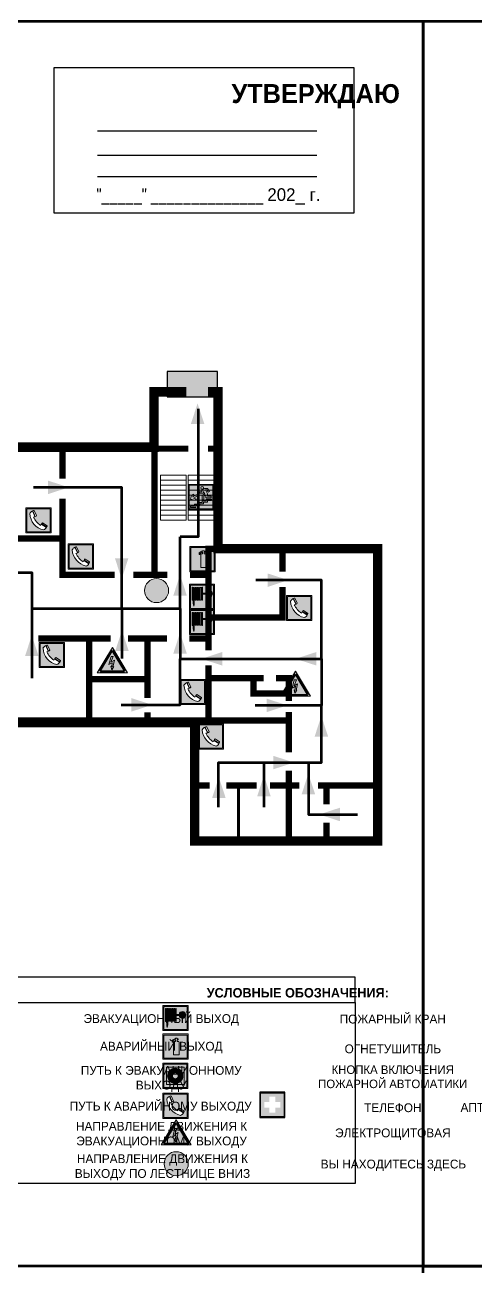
# Model space of a CAD drawing. Header units: millimetres. Extents: x 13810 to 67229, y 12374 to 21950.
# Drawn here: x 27492.9 to 27635.8, y 19874 to 20267.8 of the extents above; entities that cross this region are included whole.
import ezdxf

# ---------------------------------------------------------------- set-up
doc = ezdxf.new("R2010")
doc.units = ezdxf.units.MM
doc.layers.add('План_Штампы', color=7, linetype='Continuous')
doc.styles.add('обычный', font='arial.ttf')

# ---------------------------------------------------------------- blocks, each defined once
blk = doc.blocks.new('A$C456E1F9C')
at = {"lineweight": 5}
h = blk.add_hatch(color=242, dxfattribs=at)
h.paths.add_polyline_path([(0.51, -1.47), (0.51, -13.26), (12.29, -13.26), (12.29, -1.47)])
h.paths.add_polyline_path([(5.42, -4.95, -0.254479), (4.78, -5.4), (3.52, -2.53, -0.209735), (4.23, -2.4)], flags=16)
h.paths.add_polyline_path([(8.53, -8.6), (10.87, -10.17), (10.54, -10.76), (8.03, -9.13, -0.192251)], flags=16)
h.paths.add_polyline_path([(4.61, -5.49, 0.005518), (3.87, -5.72, 0.128647), (7.49, -10.01, 0.00809), (7.83, -9.33), (10.47, -10.97, -0.16736), (8.99, -12.25, -0.327862), (1.95, -3.95, -0.166952), (3.36, -2.62)], flags=16)
at = {"color": 242, "lineweight": 5}
for p, q in [((0, -13.77), (0, -0.97)), ((12.8, -0.97), (0, -0.97)), ((4.61, -5.49), (3.36, -2.62)), ((3.52, -2.53), (4.78, -5.4)), ((4.23, -2.4), (5.42, -4.95)), ((12.8, -13.77), (12.8, -0.97)), ((7.83, -9.33), (10.47, -10.97)), ((8.03, -9.13), (10.54, -10.76)), ((10.81, -10.12), (8.53, -8.6)), ((10.54, -10.76), (10.8, -10.3)), ((10.8, -10.3), (10.81, -10.12)), ((0, -13.77), (12.8, -13.77))]:
    blk.add_line(p, q, dxfattribs=at)
blk.add_lwpolyline([(0.51, -1.47), (12.29, -1.47), (12.29, -13.26), (0.51, -13.26)], close=True, dxfattribs=at)
for centre, radius, start, end in [((4.59, -5.34), 2.99, 114.28453, 152.19739), ((11.12, -3.31), 9.19, 183.99153, 256.60086), ((4.02, -3.27), 0.891, 76.32839, 123.70924), ((14.98, -39.1), 35.17, 107.14873, 108.41345), ((13.86, -0.94), 11.08, 205.55365, 234.87622), ((4.68, -4.59), 0.824, 276.9621, 334.07228), ((-13.31, 0.8), 23.44, 332.54871, 334.40268), ((8.94, -9.5), 0.989, 114.40924, 157.93883), ((7.87, -9.46), 3, 291.92908, 329.9329)]:
    blk.add_arc(centre, radius, start, end, dxfattribs=at)
blk = doc.blocks.new('A$C3E6D3DDE')
at = {"lineweight": 5}
h = blk.add_hatch(color=40, dxfattribs=at)
h.paths.add_polyline_path([(24.1, 1.45), (16.46, -11.35), (31.74, -11.35)])
h.paths.add_polyline_path([(24.09, -0.46), (30.03, -10.41), (18.14, -10.41)], flags=16)
h.paths.add_polyline_path([(24.54, -3.08), (23.41, -6.02), (25.13, -5.01), (24.33, -8.5), (24.82, -8.27), (23.79, -9.86), (23.4, -8.04), (23.8, -8.43), (24.04, -6.29), (22.39, -7.25), (23.44, -3.08)], flags=0)
h = blk.add_hatch(color=256, dxfattribs=at)
h.paths.add_polyline_path([(24.37, 0.03, 0.567511), (23.82, 0.03), (17.59, -10.4, 0.582454), (17.86, -10.88), (30.32, -10.88, 0.582149), (30.6, -10.4)])
h.paths.add_polyline_path([(24.09, -0.46), (18.14, -10.41), (30.03, -10.41)], flags=16)
h.paths.add_polyline_path([(24.54, -3.08), (23.41, -6.02), (25.13, -5.01), (24.33, -8.5), (24.82, -8.27), (23.79, -9.86), (23.4, -8.04), (23.8, -8.43), (24.04, -6.29), (22.39, -7.25), (23.44, -3.08)], flags=0)
h = blk.add_hatch(color=40, dxfattribs=at)
h.paths.add_polyline_path([(24.09, -0.46), (18.14, -10.41), (30.03, -10.41)])
h.paths.add_polyline_path([(24.82, -8.27), (23.79, -9.86), (23.4, -8.04), (23.8, -8.43), (24.04, -6.29), (22.39, -7.25), (23.44, -3.08), (24.54, -3.08), (23.41, -6.02), (25.13, -5.01), (24.33, -8.5)], flags=16)
at = {"color": 40, "lineweight": 5}
for p, q in [((16.46, -11.35), (24.1, 1.45)), ((24.1, 1.45), (31.74, -11.35))]:
    blk.add_line(p, q, dxfattribs=at)
at = {"lineweight": 5}
for p, q in [((17.59, -10.4), (23.82, 0.03)), ((24.37, 0.03), (30.6, -10.4)), ((18.14, -10.41), (24.09, -0.46)), ((23.44, -3.08), (22.39, -7.25)), ((22.39, -7.25), (24.04, -6.29)), ((23.41, -6.02), (24.54, -3.08)), ((25.13, -5.01), (23.41, -6.02)), ((24.54, -3.08), (23.44, -3.08)), ((24.04, -6.29), (23.8, -8.43)), ((24.09, -0.46), (30.03, -10.41)), ((24.33, -8.5), (25.13, -5.01)), ((17.86, -10.88), (30.32, -10.88)), ((18.14, -10.41), (30.03, -10.41)), ((23.8, -8.43), (23.4, -8.04)), ((23.4, -8.04), (23.79, -9.86)), ((23.79, -9.86), (24.82, -8.27)), ((24.82, -8.27), (24.33, -8.5))]:
    blk.add_line(p, q, dxfattribs=at)
at = {"color": 50, "lineweight": 5}
blk.add_line((31.74, -11.35), (16.46, -11.35), dxfattribs=at)
blk = doc.blocks.new('A$C37112FD5')
at = {"true_color": 0xf5f5ff}
h = blk.add_hatch(color=7, dxfattribs=at)
h.dxf.hatch_style = 1
h.paths.add_polyline_path([(12.8, -7.4), (0, -7.4), (0, -20.2), (12.8, -20.2)])
h.paths.add_polyline_path([(12.29, -7.91), (12.29, -19.69), (0.51, -19.69), (0.51, -7.91)], flags=16)
h.paths.add_polyline_path([(4.98, -9.04, -0.42597), (5.17, -9.22), (5.17, -12.25), (5.17, -15.29, -0.432244), (4.98, -15.47), (4.83, -15.47, -0.42597), (4.64, -15.29), (4.64, -12.25), (4.64, -9.22, -0.432244), (4.83, -9.04)], flags=0)
h.paths.add_polyline_path([(4.28, -9.22), (4.28, -12.25), (4.28, -15.29, -0.432244), (4.09, -15.47), (3.94, -15.47, -0.42597), (3.75, -15.29), (3.75, -12.25), (3.75, -9.22, -0.432244), (3.94, -9.04), (4.09, -9.04, -0.42597)], flags=0)
h.paths.add_polyline_path([(5.72, -9.04), (5.87, -9.04, -0.42597), (6.06, -9.22), (6.06, -12.25), (6.06, -15.29, -0.432244), (5.87, -15.47), (5.72, -15.47, -0.42597), (5.53, -15.29), (5.53, -12.25), (5.53, -9.22, -0.432244)], flags=0)
h.paths.add_polyline_path([(6.42, -8.9), (6.5, -8.9, -0.42597), (6.69, -9.08), (6.69, -12.03), (8.21, -12.03, -15.824349), (8.21, -12.47), (6.69, -12.47), (6.69, -15.42, -0.432244), (6.5, -15.6), (6.42, -15.6)], flags=0)
h.paths.add_polyline_path([(3.39, -9.22), (3.39, -12.25), (3.39, -15.29, -0.432244), (3.2, -15.47), (3.05, -15.47, -0.42597), (2.85, -15.29), (2.85, -12.25), (2.85, -9.22, -0.432244), (3.05, -9.04), (3.2, -9.04, -0.42597)], flags=0)
h.paths.add_polyline_path([(2.5, -9.22), (2.5, -16.71), (1.96, -16.71), (1.96, -9.22, -0.432244), (2.15, -9.04), (2.31, -9.04, -0.42597)], flags=0)
h.paths.add_polyline_path([(1.61, -8.9), (1.61, -15.6), (1.57, -15.6, -0.42597), (1.37, -15.42), (1.37, -12.03), (1.37, -9.09, -0.432244), (1.57, -8.9)], flags=0)
h.paths.add_polyline_path([(9.76, -10.81), (9.76, -12.03), (8.49, -12.03, -0.336371)], flags=0)
h.paths.add_polyline_path([(8.49, -12.47), (9.76, -12.47), (9.76, -13.7, -0.336371)], flags=0)
h.paths.add_polyline_path([(10.11, -10.81, -0.336371), (11.38, -12.03), (10.11, -12.03)], flags=0)
h.paths.add_polyline_path([(10.11, -12.47), (11.38, -12.47, -0.336371), (10.11, -13.7)], flags=0)
h.paths.add_polyline_path([(2.5, -16.84), (2.5, -17.05), (1.97, -17.05), (1.97, -16.84)], flags=0)
h.paths.add_polyline_path([(2.5, -17.24, -0.033778), (2.24, -18.6, -0.033778), (1.97, -17.24)], flags=0)
h = blk.add_hatch(color=242)
h.dxf.hatch_style = 1
h.paths.add_polyline_path([(12.29, -7.91), (0.51, -7.91), (0.51, -19.69), (12.29, -19.69)])
h.paths.add_polyline_path([(6.42, -15.6), (6.42, -8.9), (6.5, -8.9, -0.42597), (6.69, -9.08), (6.69, -12.03), (8.21, -12.03, -15.824349), (8.21, -12.47), (6.69, -12.47), (6.69, -15.42, -0.432244), (6.5, -15.6)], flags=16)
h.paths.add_polyline_path([(5.87, -15.47), (5.72, -15.47, -0.42597), (5.53, -15.29), (5.53, -12.25), (5.53, -9.22, -0.432244), (5.72, -9.04), (5.87, -9.04, -0.42597), (6.06, -9.22), (6.06, -12.25), (6.06, -15.29, -0.432244)], flags=16)
h.paths.add_polyline_path([(4.98, -15.47), (4.83, -15.47, -0.42597), (4.64, -15.29), (4.64, -12.25), (4.64, -9.22, -0.432244), (4.83, -9.04), (4.98, -9.04, -0.42597), (5.17, -9.22), (5.17, -12.25), (5.17, -15.29, -0.432244)], flags=16)
h.paths.add_polyline_path([(4.09, -15.47), (3.94, -15.47, -0.42597), (3.75, -15.29), (3.75, -12.25), (3.75, -9.22, -0.432244), (3.94, -9.04), (4.09, -9.04, -0.42597), (4.28, -9.22), (4.28, -12.25), (4.28, -15.29, -0.432244)], flags=16)
h.paths.add_polyline_path([(3.2, -15.47), (3.05, -15.47, -0.42597), (2.85, -15.29), (2.85, -12.25), (2.85, -9.22, -0.432244), (3.05, -9.04), (3.2, -9.04, -0.42597), (3.39, -9.22), (3.39, -12.25), (3.39, -15.29, -0.432244)], flags=16)
h.paths.add_polyline_path([(2.5, -17.05), (1.97, -17.05), (1.97, -16.84), (2.5, -16.84)], flags=16)
h.paths.add_polyline_path([(2.5, -17.24, -0.033778), (2.24, -18.6, -0.033778), (1.97, -17.24)], flags=16)
h.paths.add_polyline_path([(2.5, -16.71), (1.96, -16.71), (1.96, -9.22, -0.432244), (2.15, -9.04), (2.31, -9.04, -0.42597), (2.5, -9.22)], flags=16)
h.paths.add_polyline_path([(1.61, -15.6), (1.57, -15.6, -0.42597), (1.37, -15.42), (1.37, -12.03), (1.37, -9.09, -0.432244), (1.57, -8.9), (1.61, -8.9)], flags=16)
h.paths.add_polyline_path([(8.49, -12.47), (9.76, -12.47), (9.76, -13.7, -0.336371)], flags=0)
h.paths.add_polyline_path([(10.11, -13.7), (10.11, -12.47), (11.38, -12.47, -0.336371)], flags=0)
h.paths.add_polyline_path([(8.49, -12.03, -0.336371), (9.76, -10.81), (9.76, -12.03)], flags=0)
h.paths.add_polyline_path([(10.11, -12.03), (10.11, -10.81, -0.336371), (11.38, -12.03)], flags=0)
h = blk.add_hatch(color=7, dxfattribs=at)
h.dxf.hatch_style = 1
h.paths.add_polyline_path([(1.61, -8.9), (1.57, -8.9, 0.432244), (1.37, -9.09), (1.37, -12.03), (1.37, -15.42, 0.42597), (1.57, -15.6), (1.61, -15.6)])
h.paths.add_polyline_path([(2.5, -9.22, 0.42597), (2.31, -9.04), (2.15, -9.04, 0.432244), (1.96, -9.22), (1.96, -16.71), (2.5, -16.71)])
h.paths.add_polyline_path([(2.5, -16.84), (1.97, -16.84), (1.97, -17.05), (2.5, -17.05)])
h.paths.add_polyline_path([(2.5, -17.24), (1.97, -17.24, 0.033778), (2.24, -18.6, 0.033778)])
h.paths.add_polyline_path([(3.39, -12.25), (3.39, -9.22, 0.42597), (3.2, -9.04), (3.05, -9.04, 0.432244), (2.85, -9.22), (2.85, -12.25), (2.85, -15.29, 0.42597), (3.05, -15.47), (3.2, -15.47, 0.432244), (3.39, -15.29)])
h.paths.add_polyline_path([(4.28, -12.25), (4.28, -9.22, 0.42597), (4.09, -9.04), (3.94, -9.04, 0.432244), (3.75, -9.22), (3.75, -12.25), (3.75, -15.29, 0.42597), (3.94, -15.47), (4.09, -15.47, 0.432244), (4.28, -15.29)])
h.paths.add_polyline_path([(5.17, -12.25), (5.17, -9.22, 0.42597), (4.98, -9.04), (4.83, -9.04, 0.432244), (4.64, -9.22), (4.64, -12.25), (4.64, -15.29, 0.42597), (4.83, -15.47), (4.98, -15.47, 0.432244), (5.17, -15.29)])
h.paths.add_polyline_path([(6.06, -12.25), (6.06, -9.22, 0.42597), (5.87, -9.04), (5.72, -9.04, 0.432244), (5.53, -9.22), (5.53, -12.25), (5.53, -15.29, 0.42597), (5.72, -15.47), (5.87, -15.47, 0.432244), (6.06, -15.29)])
h.paths.add_polyline_path([(6.69, -12.47), (8.21, -12.47, 15.824349), (8.21, -12.03), (6.69, -12.03), (6.69, -9.08, 0.42597), (6.5, -8.9), (6.42, -8.9), (6.42, -15.6), (6.5, -15.6, 0.432244), (6.69, -15.42)])
h.paths.add_polyline_path([(8.49, -12.47), (9.76, -12.47), (9.76, -13.7, -0.336371)], flags=16)
h.paths.add_polyline_path([(8.49, -12.03, -0.336371), (9.76, -10.81), (9.76, -12.03)], flags=16)
h.paths.add_polyline_path([(10.11, -12.47), (11.38, -12.47, -0.336371), (10.11, -13.7)], flags=16)
h.paths.add_polyline_path([(10.11, -12.03), (10.11, -10.81, -0.336371), (11.38, -12.03)], flags=16)
h = blk.add_hatch(color=242)
h.dxf.hatch_style = 1
h.paths.add_polyline_path([(9.76, -10.81, 0.336371), (8.49, -12.03), (9.76, -12.03)])
h.paths.add_polyline_path([(10.11, -10.81), (10.11, -12.03), (11.38, -12.03, 0.336371)])
h.paths.add_polyline_path([(11.38, -12.47), (10.11, -12.47), (10.11, -13.7, 0.336371)])
h.paths.add_polyline_path([(9.76, -12.47), (8.49, -12.47, 0.336371), (9.76, -13.7)])
at = {"color": 242, "lineweight": 5}
for p, q in [((0, -20.2), (0, -7.4)), ((0, -7.4), (12.8, -7.4)), ((1.37, -12.03), (1.37, -9.08)), ((1.37, -12.03), (1.37, -15.42)), ((1.57, -8.9), (1.61, -8.9)), ((1.61, -8.9), (1.61, -15.6)), ((1.96, -16.71), (1.96, -9.22)), ((2.15, -9.04), (2.31, -9.04)), ((2.5, -16.71), (2.5, -9.22)), ((2.85, -12.25), (2.85, -9.22)), ((2.85, -12.25), (2.85, -15.29)), ((3.05, -9.04), (3.2, -9.04)), ((3.39, -12.25), (3.39, -9.22)), ((3.39, -12.25), (3.39, -15.29)), ((3.75, -12.25), (3.75, -9.22)), ((3.75, -12.25), (3.75, -15.29)), ((3.94, -9.04), (4.09, -9.04)), ((4.28, -12.25), (4.28, -9.22)), ((4.28, -12.25), (4.28, -15.29)), ((4.64, -12.25), (4.64, -9.22)), ((4.64, -12.25), (4.64, -15.29)), ((4.83, -9.04), (4.98, -9.04)), ((5.17, -12.25), (5.17, -9.22)), ((5.17, -12.25), (5.17, -15.29)), ((5.53, -12.25), (5.53, -9.22)), ((5.53, -12.25), (5.53, -15.29)), ((5.72, -9.04), (5.87, -9.04)), ((6.06, -12.25), (6.06, -9.22)), ((6.06, -12.25), (6.06, -15.29)), ((6.42, -8.9), (6.42, -15.6)), ((6.5, -8.9), (6.42, -8.9)), ((6.69, -12.03), (6.69, -9.08)), ((8.21, -12.03), (6.69, -12.03)), ((8.21, -12.47), (6.69, -12.47)), ((6.69, -12.47), (6.69, -15.42)), ((9.76, -12.03), (8.49, -12.03)), ((9.76, -12.47), (8.49, -12.47)), ((9.76, -10.81), (9.76, -12.03)), ((9.76, -12.47), (9.76, -13.7)), ((10.11, -10.81), (10.11, -12.03)), ((11.38, -12.03), (10.11, -12.03)), ((11.38, -12.47), (10.11, -12.47)), ((10.11, -12.47), (10.11, -13.7)), ((12.8, -20.2), (12.8, -7.4)), ((1.57, -15.6), (1.61, -15.6)), ((1.96, -16.71), (2.5, -16.71)), ((1.97, -16.84), (2.5, -16.84)), ((1.97, -17.05), (1.97, -16.84)), ((2.5, -17.05), (1.97, -17.05)), ((1.97, -17.24), (2.5, -17.24)), ((2.5, -16.84), (2.5, -17.05)), ((3.05, -15.47), (3.2, -15.47)), ((3.94, -15.47), (4.09, -15.47)), ((4.83, -15.47), (4.98, -15.47)), ((5.72, -15.47), (5.87, -15.47)), ((6.42, -15.6), (6.5, -15.6)), ((0, -20.2), (12.8, -20.2))]:
    blk.add_line(p, q, dxfattribs=at)
blk.add_lwpolyline([(0.51, -7.91), (12.29, -7.91), (12.29, -19.69), (0.51, -19.69)], close=True, dxfattribs=at)
for centre, radius, start, end in [((1.56, -9.09), 0.182, 87.10267, 180.60715), ((2.15, -9.22), 0.182, 87.10267, 180.60715), ((2.32, -9.22), 0.182, 359.39285, 92.89733), ((3.04, -9.22), 0.182, 87.10267, 180.60715), ((3.21, -9.22), 0.182, 359.39285, 92.89733), ((3.93, -9.22), 0.182, 87.10267, 180.60715), ((4.1, -9.22), 0.182, 359.39285, 92.89733), ((4.82, -9.22), 0.182, 87.10267, 180.60715), ((4.99, -9.22), 0.182, 359.39285, 92.89733), ((5.71, -9.22), 0.182, 87.10267, 180.60715), ((5.88, -9.22), 0.182, 359.39285, 92.89733), ((6.51, -9.09), 0.182, 359.39285, 92.89733), ((9.93, -12.25), 1.74, 187.23185, 172.76815), ((9.93, -12.25), 1.46, 96.99266, 171.35851), ((9.93, -12.25), 1.46, 188.64149, 263.00734), ((9.93, -12.25), 1.46, 8.64149, 83.00734), ((9.93, -12.25), 1.46, 276.99266, 351.35851), ((1.56, -15.42), 0.182, 179.39285, 272.89733), ((12.17, -15.98), 10.27, 187.04098, 194.7793), ((-7.7, -15.98), 10.27, 345.2207, 352.95902), ((3.04, -15.29), 0.182, 179.39285, 272.89733), ((3.21, -15.29), 0.182, 267.10267, 0.60715), ((3.93, -15.29), 0.182, 179.39285, 272.89733), ((4.1, -15.29), 0.182, 267.10267, 0.60715), ((4.82, -15.29), 0.182, 179.39285, 272.89733), ((4.99, -15.29), 0.182, 267.10267, 0.60715), ((5.71, -15.29), 0.182, 179.39285, 272.89733), ((5.88, -15.29), 0.182, 267.10267, 0.60715), ((6.51, -15.42), 0.182, 267.10267, 0.60715)]:
    blk.add_arc(centre, radius, start, end, dxfattribs=at)
blk = doc.blocks.new('A$C7B4425F7')
at = {"true_color": 0xffffff}
blk.add_hatch(color=7, dxfattribs=at).paths.add_polyline_path([(0, 0), (-16, 0), (-16, -8), (0, -8)])
h = blk.add_hatch(color=126)
h.paths.add_polyline_path([(-0.2, -0.2), (-15.8, -0.2), (-15.8, -7.8), (-0.2, -7.8)])
h.paths.add_polyline_path([(-11.76, -2.03), (-11.76, -3.66), (-11.17, -3.66, -0.568275), (-11.17, -6.18), (-12.58, -6.18), (-12.58, -2.03)], flags=16)
h.paths.add_polyline_path([(-13.33, -4.12, -0.495768), (-13.59, -6.18), (-15.03, -6.18), (-15.03, -2.03), (-13.59, -2.03, -0.487973)], flags=16)
h.paths.add_polyline_path([(-10.25, -2.03), (-9.48, -2.03), (-9.48, -6.18), (-10.25, -6.18)], flags=16)
h.paths.add_polyline_path([(-13.84, -3.69), (-14.24, -3.69), (-14.24, -3.03), (-13.9, -3.03, -0.692621)], flags=0)
h.paths.add_polyline_path([(-9.15, -2.03), (-8.4, -2.03), (-8.04, -3.07), (-7.68, -2.03), (-6.93, -2.03), (-7.64, -4.1), (-6.93, -6.18), (-7.68, -6.18), (-8.04, -5.14), (-8.4, -6.18), (-9.15, -6.18), (-8.44, -4.1)], flags=16)
h.paths.add_polyline_path([(-11.76, -4.46), (-11.42, -4.46, -0.692621), (-11.36, -5.12), (-11.76, -5.12)], flags=0)
h.paths.add_polyline_path([(-13.9, -5.2), (-14.24, -5.2), (-14.24, -4.55), (-13.84, -4.55, -0.708038)], flags=0)
edge = h.paths.add_edge_path(flags=16)
edge.add_ellipse((-5.51, -4.08), major_axis=(0, 2.05), ratio=0.586184, start_angle=0, end_angle=360)
edge = h.paths.add_edge_path(flags=0)
edge.add_ellipse((-5.51, -4.08), major_axis=(0, 1.14), ratio=0.454828, start_angle=0, end_angle=360)
h.paths.add_polyline_path([(-4.13, -4.96, 0.377264), (-3.48, -4.52, 0.0555), (-3.16, -2.03), (-1.66, -2.03), (-1.66, -4.96), (-0.96, -4.96), (-0.96, -7.01), (-1.75, -7.01), (-1.75, -6.18), (-3.3, -6.18), (-3.3, -7.02), (-4.13, -7.02)], flags=16)
h.paths.add_polyline_path([(-2.73, -2.91), (-2.28, -2.91), (-2.28, -4.96), (-3.05, -4.96, 0.079136)], flags=0)
at = {"color": 126}
blk.add_lwpolyline([(-16, -8), (0, -8), (0, 0), (-16, 0)], close=True, dxfattribs=at)
blk = doc.blocks.new('вниз 3')
at = {"lineweight": 0, "true_color": 0xffffff}
h = blk.add_hatch(color=7, dxfattribs=at)
h.dxf.hatch_style = 1
h.paths.add_polyline_path([(40997.5, -4475.69), (40997.25, -4475.28), (40995.76, -4476.15), (40995.97, -4475.23), (40995.39, -4475.56), (40995.05, -4476.83), (40996.33, -4477.17), (40996.91, -4476.83), (40996, -4476.55)], flags=0)
h.paths.add_polyline_path([(40999.81, -4473.95), (41000.22, -4473.95), (41000.64, -4474.67), (41001.03, -4474.43), (41000.46, -4473.49), (41000.42, -4473.49), (40999.43, -4473.49), (40998.68, -4473.92), (40998.68, -4474.57), (40997.88, -4474.57), (40997.88, -4475), (40999.14, -4475), (40999.14, -4474.43), (40999.14, -4474.38), (40999.59, -4475.15), (40998.72, -4475.67), (40998.72, -4477.06), (40999.24, -4477.06), (40999.24, -4475.96), (40999.95, -4475.56), (40999.95, -4476.43), (41001.61, -4476.43), (41001.61, -4475.88), (41000.47, -4475.88), (41000.47, -4475.12)], flags=0)
h.paths.add_polyline_path([(40999.2, -4473.24, 1), (40998.35, -4473.24, 1)], flags=0)
h.paths.add_polyline_path([(41000.46, -4477.26), (41001.69, -4477.26), (41001.69, -4476.84), (41000.03, -4476.84), (41000.03, -4477.39), (40998.78, -4477.39), (40998.78, -4477.95), (40997.53, -4477.95), (40997.53, -4478.5), (40996.29, -4478.5), (40996.29, -4479.06), (40995.05, -4479.06), (40995.05, -4479.48), (40995.29, -4479.48), (40996.72, -4479.48), (40996.72, -4478.92), (40997.97, -4478.92), (40997.97, -4478.36), (40999.2, -4478.36), (40999.2, -4477.81), (41000.46, -4477.81)], flags=0)
h.paths.add_polyline_path([(41002.37, -4472.17), (40994.37, -4472.17), (40994.37, -4480.17), (41002.37, -4480.17)])
h.paths.add_polyline_path([(41002.16, -4479.96), (40994.57, -4479.96), (40994.57, -4472.37), (41002.16, -4472.37)], flags=16)
h.paths.add_polyline_path([(41001.61, -4475.88), (41001.61, -4476.43), (40999.95, -4476.43), (40999.95, -4475.56), (40999.24, -4475.96), (40999.24, -4477.06), (40998.72, -4477.06), (40998.72, -4475.67), (40999.59, -4475.15), (40999.14, -4474.38), (40999.14, -4474.43), (40999.14, -4475), (40997.88, -4475), (40997.88, -4474.57), (40998.68, -4474.57), (40998.68, -4473.92), (40999.43, -4473.49), (41000.42, -4473.49), (41000.46, -4473.49), (41001.03, -4474.43), (41000.64, -4474.67), (41000.22, -4473.95), (40999.81, -4473.95), (41000.47, -4475.12), (41000.47, -4475.88)], flags=0)
h.paths.add_polyline_path([(41001.69, -4476.84), (41001.69, -4477.26), (41000.46, -4477.26), (41000.46, -4477.81), (40999.2, -4477.81), (40999.2, -4478.36), (40997.97, -4478.36), (40997.97, -4478.92), (40996.72, -4478.92), (40996.72, -4479.48), (40995.05, -4479.48), (40995.05, -4479.06), (40996.29, -4479.06), (40996.29, -4478.5), (40997.53, -4478.5), (40997.53, -4477.95), (40998.78, -4477.95), (40998.78, -4477.39), (41000.03, -4477.39), (41000.03, -4476.84)], flags=0)
h.paths.add_polyline_path([(40998.35, -4473.24, -1), (40999.2, -4473.24, -1)], flags=0)
h.paths.add_polyline_path([(40997.5, -4475.69), (40996, -4476.55), (40996.91, -4476.83), (40996.33, -4477.17), (40995.05, -4476.83), (40995.39, -4475.56), (40995.97, -4475.23), (40995.76, -4476.15), (40997.25, -4475.28)], flags=0)
at = {"lineweight": 0}
h = blk.add_hatch(color=126, dxfattribs=at)
h.dxf.hatch_style = 1
h.paths.add_polyline_path([(41002.16, -4472.37), (40994.57, -4472.37), (40994.57, -4479.96), (41002.16, -4479.96)])
h.paths.add_polyline_path([(40995.97, -4475.23), (40995.76, -4476.15), (40997.25, -4475.28), (40997.5, -4475.69), (40996, -4476.55), (40996.91, -4476.83), (40996.33, -4477.17), (40995.05, -4476.83), (40995.39, -4475.56)], flags=16)
h.paths.add_polyline_path([(40997.88, -4474.57), (40998.68, -4474.57), (40998.68, -4473.92), (40999.43, -4473.49), (41000.42, -4473.49), (41000.46, -4473.49), (41001.03, -4474.43), (41000.64, -4474.67), (41000.22, -4473.95), (40999.81, -4473.95), (41000.47, -4475.12), (41000.47, -4475.88), (41001.61, -4475.88), (41001.61, -4476.43), (40999.95, -4476.43), (40999.95, -4475.56), (40999.24, -4475.96), (40999.24, -4477.06), (40998.72, -4477.06), (40998.72, -4475.67), (40999.59, -4475.15), (40999.14, -4474.38), (40999.14, -4474.43), (40999.14, -4475), (40997.88, -4475)], flags=16)
h.paths.add_polyline_path([(40998.35, -4473.24, -1), (40999.2, -4473.24, -1)], flags=16)
h.paths.add_polyline_path([(40997.53, -4477.95), (40998.78, -4477.95), (40998.78, -4477.39), (41000.03, -4477.39), (41000.03, -4476.84), (41001.69, -4476.84), (41001.69, -4477.26), (41000.46, -4477.26), (41000.46, -4477.81), (40999.2, -4477.81), (40999.2, -4478.36), (40997.97, -4478.36), (40997.97, -4478.92), (40996.72, -4478.92), (40996.72, -4479.48), (40995.05, -4479.48), (40995.05, -4479.06), (40996.29, -4479.06), (40996.29, -4478.5), (40997.53, -4478.5)], flags=16)
at = {"lineweight": 0, "true_color": 0xffffff}
h = blk.add_hatch(color=7, dxfattribs=at)
h.dxf.hatch_style = 1
h.paths.add_polyline_path([(40999.2, -4473.24, 1), (40998.35, -4473.24, 1)])
h.paths.add_polyline_path([(40999.81, -4473.95), (41000.22, -4473.95), (41000.64, -4474.67), (41001.03, -4474.43), (41000.46, -4473.49), (41000.42, -4473.49), (40999.43, -4473.49), (40998.68, -4473.92), (40998.68, -4474.57), (40997.88, -4474.57), (40997.88, -4475), (40999.14, -4475), (40999.14, -4474.43), (40999.14, -4474.38), (40999.59, -4475.15), (40998.72, -4475.67), (40998.72, -4477.06), (40999.24, -4477.06), (40999.24, -4475.96), (40999.95, -4475.56), (40999.95, -4476.43), (41001.61, -4476.43), (41001.61, -4475.88), (41000.47, -4475.88), (41000.47, -4475.12)])
h.paths.add_polyline_path([(40999.2, -4477.81), (41000.46, -4477.81), (41000.46, -4477.26), (41001.69, -4477.26), (41001.69, -4476.84), (41000.03, -4476.84), (41000.03, -4477.39), (40998.78, -4477.39), (40998.78, -4477.95), (40997.53, -4477.95), (40997.53, -4478.5), (40996.29, -4478.5), (40996.29, -4479.06), (40995.05, -4479.06), (40995.05, -4479.48), (40995.29, -4479.48), (40996.72, -4479.48), (40996.72, -4478.92), (40997.97, -4478.92), (40997.97, -4478.36), (40999.2, -4478.36)])
h.paths.add_polyline_path([(40997.5, -4475.69), (40997.25, -4475.28), (40995.76, -4476.15), (40995.97, -4475.23), (40995.39, -4475.56), (40995.05, -4476.83), (40996.33, -4477.17), (40996.91, -4476.83), (40996, -4476.55)])
at = {"color": 126, "lineweight": 0}
for points in [[(40994.37, -4472.17), (41002.37, -4472.17), (41002.37, -4480.17), (40994.37, -4480.17)], [(40994.57, -4472.37), (41002.16, -4472.37), (41002.16, -4479.96), (40994.57, -4479.96)]]:
    blk.add_lwpolyline(points, close=True, dxfattribs=at)
for points in [[(40999.14, -4474.43), (40999.14, -4475), (40997.88, -4475), (40997.88, -4474.57), (40998.68, -4474.57), (40998.68, -4473.92), (40999.43, -4473.49), (41000.42, -4473.49), (41000.46, -4473.49), (41001.03, -4474.43), (41000.64, -4474.67), (41000.22, -4473.95), (40999.81, -4473.95), (41000.47, -4475.12), (41000.47, -4475.88), (41001.61, -4475.88), (41001.61, -4476.43), (40999.95, -4476.43), (40999.95, -4475.56), (40999.24, -4475.96), (40999.24, -4477.06), (40998.72, -4477.06), (40998.72, -4475.67), (40999.59, -4475.15), (40999.14, -4474.38), (40999.14, -4474.43)], [(40995.05, -4476.83), (40995.39, -4475.56), (40995.97, -4475.23), (40995.76, -4476.15), (40997.25, -4475.28), (40997.5, -4475.69), (40996, -4476.55), (40996.91, -4476.83), (40996.33, -4477.17), (40995.05, -4476.83)], [(40995.29, -4479.48), (40995.05, -4479.48), (40995.05, -4479.06), (40996.29, -4479.06), (40996.29, -4478.5), (40997.53, -4478.5), (40997.53, -4477.95), (40998.78, -4477.95), (40998.78, -4477.39), (41000.03, -4477.39), (41000.03, -4476.84), (41001.69, -4476.84), (41001.69, -4477.26), (41000.46, -4477.26), (41000.46, -4477.81), (40999.2, -4477.81), (40999.2, -4478.36), (40997.97, -4478.36), (40997.97, -4478.92), (40996.72, -4478.92), (40996.72, -4479.48), (40995.05, -4479.48)]]:
    blk.add_lwpolyline(points, dxfattribs=at)
blk.add_circle((40998.77, -4473.24), 0.426, dxfattribs=at)
blk = doc.blocks.new('A$C3AD82952')
at = {"true_color": 0xf5f5ff}
h = blk.add_hatch(color=7, dxfattribs=at)
h.dxf.hatch_style = 1
h.paths.add_polyline_path([(8.21, 8.73, 0.414214), (7.89, 9.05), (7.22, 9.05), (7.22, 9.92), (7.59, 9.92, 1), (7.57, 10.36), (7.22, 10.36), (7.22, 10.6), (6.43, 10.6), (6.43, 10.36), (6.01, 10.36), (4.74, 9.59), (4.74, 8.69), (4.98, 8.73), (4.98, 9.26), (6.12, 9.91), (6.43, 9.91), (6.43, 9.05), (5.76, 9.05, 0.414214), (5.44, 8.73), (5.44, 2.2), (8.21, 2.2)], flags=0)
h.paths.add_polyline_path([(12.8, 12.8), (0, 12.8), (0, 0), (12.8, 0)])
h.paths.add_polyline_path([(0.51, 12.29), (12.29, 12.29), (12.29, 0.51), (0.51, 0.51)], flags=16)
h.paths.add_polyline_path([(4.74, 9.59), (6.01, 10.36), (6.43, 10.36), (6.43, 10.6), (7.22, 10.6), (7.22, 10.36), (7.59, 10.36, -0.94586), (7.59, 9.92), (7.22, 9.92), (7.22, 9.05), (7.89, 9.05, -0.414214), (8.21, 8.73), (8.21, 2.2), (5.44, 2.2), (5.44, 8.73, -0.414214), (5.76, 9.05), (6.43, 9.05), (6.43, 9.91), (6.12, 9.91), (4.98, 9.26), (4.98, 8.73), (4.74, 8.69)], flags=0)
h = blk.add_hatch(color=242)
h.dxf.hatch_style = 1
h.paths.add_polyline_path([(12.29, 12.29), (0.51, 12.29), (0.51, 0.51), (12.29, 0.51)])
h.paths.add_polyline_path([(4.74, 8.69), (4.74, 9.59), (6.01, 10.36), (6.43, 10.36), (6.43, 10.6), (7.22, 10.6), (7.22, 10.36), (7.59, 10.36, -0.94586), (7.59, 9.92), (7.22, 9.92), (7.22, 9.05), (7.89, 9.05, -0.414214), (8.21, 8.73), (8.21, 2.2), (5.44, 2.2), (5.44, 8.73, -0.414214), (5.76, 9.05), (6.43, 9.05), (6.43, 9.91), (6.12, 9.91), (4.98, 9.26), (4.98, 8.73)], flags=16)
h = blk.add_hatch(color=7, dxfattribs=at)
h.dxf.hatch_style = 1
h.paths.add_polyline_path([(8.21, 8.73, 0.414214), (7.89, 9.05), (7.22, 9.05), (7.22, 9.92), (7.59, 9.92, 1), (7.57, 10.36), (7.22, 10.36), (7.22, 10.6), (6.43, 10.6), (6.43, 10.36), (6.01, 10.36), (4.74, 9.59), (4.74, 8.69), (4.98, 8.73), (4.98, 9.26), (6.12, 9.91), (6.43, 9.91), (6.43, 9.05), (5.76, 9.05, 0.414214), (5.44, 8.73), (5.44, 2.2), (8.21, 2.2)])
at = {"color": 242, "lineweight": 5}
for p, q in [((0, 0), (0, 12.8)), ((0, 12.8), (12.8, 12.8)), ((12.8, 0), (12.8, 12.8)), ((6.01, 10.36), (4.74, 9.59)), ((4.74, 9.59), (4.74, 8.69)), ((4.74, 8.69), (4.98, 8.73)), ((4.98, 9.26), (6.12, 9.91)), ((4.98, 8.73), (4.98, 9.26)), ((5.44, 2.2), (5.44, 8.73)), ((5.76, 9.05), (6.43, 9.05)), ((6.01, 10.36), (6.43, 10.36)), ((6.12, 9.91), (6.43, 9.91)), ((7.22, 10.6), (6.43, 10.6)), ((6.43, 10.6), (6.43, 10.36)), ((6.43, 9.91), (6.43, 9.05)), ((7.22, 10.36), (7.22, 10.6)), ((7.59, 10.36), (7.22, 10.36)), ((7.22, 9.05), (7.22, 9.92)), ((7.59, 9.92), (7.22, 9.92)), ((7.89, 9.05), (7.22, 9.05)), ((8.21, 2.2), (8.21, 8.73)), ((0, 0), (12.8, 0)), ((5.44, 2.2), (8.21, 2.2))]:
    blk.add_line(p, q, dxfattribs=at)
blk.add_lwpolyline([(0.51, 12.29), (12.29, 12.29), (12.29, 0.51), (0.51, 0.51)], close=True, dxfattribs=at)
for centre, radius, start, end in [((5.76, 8.73), 0.32, 90, 180), ((7.58, 10.14), 0.223, 273.18746, 86.81254), ((7.89, 8.73), 0.32, 0, 90)]:
    blk.add_arc(centre, radius, start, end, dxfattribs=at)
blk = doc.blocks.new('A$C54414219')
at = {"true_color": 0xffffff}
h = blk.add_hatch(color=7, dxfattribs=at)
h.paths.add_polyline_path([(2.39, -9.45), (2.39, -18.3), (11.23, -18.3), (11.23, -9.45)], flags=0)
h.paths.add_polyline_path([(10.71, -13.87, -1), (2.92, -13.87, -1)], flags=0)
h.paths.add_polyline_path([(8.3, -13.87, -1), (5.33, -13.87, -1)], flags=0)
h.paths.add_polyline_path([(0.41, -7.47), (0.41, -20.27), (13.21, -20.27), (13.21, -7.47)])
h.paths.add_polyline_path([(0.92, -19.77), (12.71, -19.77), (12.71, -7.98), (0.92, -7.98)], flags=16)
h.paths.add_polyline_path([(11.23, -9.45), (11.23, -18.3), (2.39, -18.3), (2.39, -9.45)], flags=0)
at = {"lineweight": 5}
h = blk.add_hatch(color=242, dxfattribs=at)
h.paths.add_polyline_path([(12.71, -7.98), (0.92, -7.98), (0.92, -19.77), (12.71, -19.77)])
h.paths.add_polyline_path([(11.23, -18.3), (2.39, -18.3), (2.39, -9.45), (11.23, -9.45)], flags=16)
h.paths.add_polyline_path([(10.71, -13.87, -1), (2.92, -13.87, -1)], flags=0)
h.paths.add_polyline_path([(8.3, -13.87, -1), (5.33, -13.87, -1)], flags=0)
at = {"true_color": 0xffffff}
h = blk.add_hatch(color=7, dxfattribs=at)
h.paths.add_polyline_path([(2.39, -9.45), (2.39, -18.3), (11.23, -18.3), (11.23, -9.45)])
h.paths.add_polyline_path([(10.71, -13.87, -1), (2.92, -13.87, -1)], flags=16)
h.paths.add_polyline_path([(8.3, -13.87, -1), (5.33, -13.87, -1)], flags=0)
at = {"lineweight": 5}
h = blk.add_hatch(color=242, dxfattribs=at)
h.paths.add_polyline_path([(2.92, -13.87, 1), (10.71, -13.87, 1)])
h.paths.add_polyline_path([(8.3, -13.87, -1), (5.33, -13.87, -1)], flags=16)
at = {"color": 242, "lineweight": 5}
for p, q in [((0.41, -20.27), (0.41, -7.47)), ((0.41, -7.47), (13.21, -7.47)), ((0.41, -7.47), (13.21, -7.47)), ((13.21, -20.27), (13.21, -7.47)), ((0.41, -20.27), (13.21, -20.27))]:
    blk.add_line(p, q, dxfattribs=at)
for points in [[(0.92, -7.98), (12.71, -7.98), (12.71, -19.77), (0.92, -19.77)], [(2.39, -9.45), (11.23, -9.45), (11.23, -18.3), (2.39, -18.3)]]:
    blk.add_lwpolyline(points, close=True, dxfattribs=at)
for radius in [3.89, 1.49]:
    blk.add_circle((6.81, -13.87), radius, dxfattribs=at)
blk = doc.blocks.new('A$C18900ED3')
h = blk.add_hatch(color=126)
h.paths.add_polyline_path([(-0.18, -0.18), (-7.02, -0.18), (-7.02, -7.02), (-0.18, -7.02)])
h.paths.add_polyline_path([(-5.89, -4.46), (-5.89, -2.77), (-4.46, -2.77), (-4.46, -1.31), (-2.77, -1.31), (-2.77, -2.77), (-1.33, -2.77), (-1.33, -4.46), (-2.77, -4.46), (-2.77, -5.89), (-4.46, -5.89), (-4.46, -4.46)], flags=16)
at = {"color": 126}
for p, q in [((-7.2, 0), (-7.2, -7.2)), ((0, 0), (-7.2, 0)), ((0, -7.2), (0, 0)), ((-7.02, -7.02), (-7.02, -0.18)), ((-7.02, -0.18), (-0.18, -0.18)), ((-0.18, -0.18), (-0.18, -7.02)), ((-0.18, -7.02), (-7.02, -7.02)), ((-7.2, -7.2), (0, -7.2))]:
    blk.add_line(p, q, dxfattribs=at)
blk = doc.blocks.new('A$C7B8C2D5B')
at = {"lineweight": 0}
h = blk.add_hatch(color=5, dxfattribs=at)
h.dxf.hatch_style = 1
h.paths.add_polyline_path([(1.4, -3.02, 1), (-2.11, -3.02, 1)])
at = {"color": 5, "lineweight": 0}
blk.add_circle((-0.36, -3.02), 1.75, dxfattribs=at)

msp = doc.modelspace()

# ---------------------------------------------------------------- linework, layer by layer
at = {"color": 2, "lineweight": 100}
for points in [[(27019.29, 20268.98), (27619.29, 20268.98), (27619.29, 19873.98), (27019.29, 19873.98)], [(27619.29, 20268.98), (28219.29, 20268.98), (28219.29, 19873.98), (27619.29, 19873.98)], [(27619.29, 19873.98), (28219.29, 19873.98), (28219.29, 19478.98), (27619.29, 19478.98)]]:
    msp.add_lwpolyline(points, close=True, dxfattribs=at)
for points in [[(27502.23, 20254.27), (27597.24, 20254.27), (27597.24, 20208.06), (27502.23, 20208.06)], [(27453.91, 19957.64), (27597.68, 19957.64), (27597.68, 19965.69), (27453.91, 19965.69)], [(27453.91, 19957.64), (27597.68, 19957.64), (27597.68, 19900.24), (27453.91, 19900.24)]]:
    msp.add_lwpolyline(points, close=True)
for points in [[(27515.99, 20234.22), (27585.51, 20234.22)], [(27515.99, 20226.46), (27585.51, 20226.46)], [(27515.99, 20219.67), (27585.51, 20219.67)]]:
    msp.add_lwpolyline(points)
at = {"lineweight": 100, "elevation": 3}
for points, const_width in [([(27544.18, 20151.4), (27533.88, 20151.4), (27533.88, 20133.81), (27488.27, 20133.81), (27488.27, 20151.4), (27470.67, 20151.4), (27470.67, 20143.23), (27281.05, 20143.23), (27281.05, 20152.3), (27263.75, 20152.3)], 3), ([(27101.19, 20025.47), (27126.15, 20025.47), (27126.15, 20016.61), (27143.11, 20016.61), (27143.11, 20046.48), (27546.81, 20046.48), (27546.81, 20008.9), (27604.86, 20008.9), (27604.86, 20101.61), (27554.21, 20101.61), (27554.21, 20151.4), (27550.98, 20151.4)], 3), ([(27504.85, 20123.82), (27504.85, 20132.89)], 2), ([(27480.1, 20104.83), (27504.85, 20104.83), (27504.85, 20117.47)], 2), ([(27554.21, 20101.61), (27551.15, 20101.61), (27551.15, 20069.35)], 2), ([(27574.64, 20094.35), (27574.64, 20101.1)], 2), ([(27550.77, 20079.8), (27574.64, 20079.8), (27574.64, 20089.47)], 2), ([(27497.16, 20073.14), (27520.1, 20073.14)], 2), ([(27513.34, 20073.14), (27513.34, 20046.49)], 2), ([(27525.66, 20073.14), (27538.05, 20073.14)], 2), ([(27531.79, 20073.14), (27531.79, 20054.29)], 2), ([(27545.11, 20073.14), (27550.22, 20073.14), (27550.22, 20073.14)], 2), ([(27551.2, 20064.61), (27551.2, 20047.11), (27550.77, 20047.11), (27552.72, 20047.11)], 2), ([(27531.79, 20060.18), (27513.34, 20060.18)], 2), ([(27550.77, 20060.58), (27565.49, 20060.58), (27565.49, 20055.7), (27576.66, 20055.7)], 2), ([(27565.49, 20060.58), (27568.72, 20060.58)], 2), ([(27572.59, 20060.58), (27576.66, 20060.58), (27576.66, 20053.24)], 2), ([(27576.66, 20055.7), (27576.66, 20053.24)], 2), ([(27142.51, 20047.11), (27576.66, 20047.11), (27576.66, 20037.02)], 2), ([(27531.79, 20046.48), (27531.79, 20049.71)], 2), ([(27576.66, 20047.11), (27576.66, 20049.75)], 2), ([(27576.66, 20031.14), (27576.66, 20009.07)], 2)]:
    msp.add_lwpolyline(points, dxfattribs=dict(at, const_width=const_width))
at = {"color": 126, "lineweight": 100, "true_color": 0x008754}
for points in [[(27547.85, 20145.98), (27547.85, 20105.41), (27542.13, 20105.41)], [(27523.65, 20082.62), (27523.65, 20121.08), (27495.68, 20121.08)], [(27495.1, 20082.62), (27542.13, 20082.62), (27542.13, 20105.41)], [(27097.71, 20094.05), (27495.1, 20094.05), (27495.1, 20060.52)], [(27542.13, 20082.62), (27542.13, 20066.68), (27587, 20066.68), (27587, 20091.63), (27566.15, 20091.63)], [(27523.65, 20082.62), (27523.65, 20066.79)], [(27523.51, 20052.08), (27542.13, 20052.08), (27542.13, 20066.68)], [(27587, 20066.68), (27587, 20051.91), (27565.95, 20051.91)], [(27554.34, 20019.56), (27554.34, 20033.77), (27587, 20033.77), (27587, 20051.91)], [(27568.7, 20033.77), (27568.7, 20019.56)], [(27582.88, 20033.77), (27582.88, 20017.31), (27598.47, 20017.31)]]:
    msp.add_lwpolyline(points, dxfattribs=at)
at = {"lineweight": 100}
for points, const_width in [([(27534.02, 20133.35), (27534.02, 20093.33), (27532.62, 20093.33)], 2), ([(27534.02, 20133.35), (27544.75, 20133.35)], 2), ([(27550.98, 20133.35), (27553.9, 20133.35)], 2), ([(27521.36, 20093.33), (27504.85, 20093.33), (27504.85, 20104.83)], 2), ([(27538.06, 20093.33), (27527.37, 20093.33)], 2), ([(27550.91, 20093.33), (27545.29, 20093.33)], 2), ([(27546.57, 20026.47), (27551.52, 20026.47)], 2), ([(27556.81, 20026.47), (27566.46, 20026.47)], 2), ([(27570.7, 20026.47), (27580, 20026.47)], 2), ([(27585.89, 20026.47), (27605.19, 20026.47)], 2), ([(27588.59, 20026.47), (27588.59, 20020.47)], 2), ([(27560.7, 20026.47), (27560.7, 20008.83)], 1), ([(27588.59, 20009.77), (27588.59, 20014.71)], 2)]:
    msp.add_lwpolyline(points, dxfattribs=dict(at, const_width=const_width))
at = {"lineweight": 0}
for points in [[(27535.93, 20123.32), (27544.06, 20123.32), (27544.06, 20124.9), (27535.93, 20124.9)], [(27535.93, 20121.74), (27544.06, 20121.74), (27544.06, 20123.32), (27535.93, 20123.32)], [(27535.93, 20120.15), (27544.06, 20120.15), (27544.06, 20121.74), (27535.93, 20121.74)], [(27544.75, 20123.32), (27552.88, 20123.32), (27552.88, 20124.9), (27544.75, 20124.9)], [(27544.75, 20121.74), (27552.88, 20121.74), (27552.88, 20123.32), (27544.75, 20123.32)], [(27544.75, 20120.15), (27552.88, 20120.15), (27552.88, 20121.74), (27544.75, 20121.74)], [(27535.93, 20118.57), (27544.06, 20118.57), (27544.06, 20120.15), (27535.93, 20120.15)], [(27535.93, 20116.99), (27544.06, 20116.99), (27544.06, 20118.57), (27535.93, 20118.57)], [(27544.75, 20118.57), (27552.88, 20118.57), (27552.88, 20120.15), (27544.75, 20120.15)], [(27544.75, 20116.99), (27552.88, 20116.99), (27552.88, 20118.57), (27544.75, 20118.57)], [(27535.93, 20115.41), (27544.06, 20115.41), (27544.06, 20116.99), (27535.93, 20116.99)], [(27535.93, 20113.82), (27544.06, 20113.82), (27544.06, 20115.41), (27535.93, 20115.41)], [(27544.75, 20115.41), (27552.88, 20115.41), (27552.88, 20116.99), (27544.75, 20116.99)], [(27544.75, 20113.82), (27552.88, 20113.82), (27552.88, 20115.41), (27544.75, 20115.41)], [(27535.93, 20112.24), (27544.06, 20112.24), (27544.06, 20113.82), (27535.93, 20113.82)], [(27535.93, 20110.66), (27544.06, 20110.66), (27544.06, 20112.24), (27535.93, 20112.24)], [(27544.75, 20112.24), (27552.88, 20112.24), (27552.88, 20113.82), (27544.75, 20113.82)], [(27544.75, 20110.66), (27552.88, 20110.66), (27552.88, 20112.24), (27544.75, 20112.24)]]:
    msp.add_lwpolyline(points, close=True, dxfattribs=at)
at = {"layer": 'План_Штампы', "color": 126, "true_color": 0x008754}
for points in [[(27549.87, 20141.13), (27545.57, 20141.14), (27547.7, 20147.73)], [(27500.26, 20118.92), (27500.27, 20123.21), (27506.85, 20121.08)], [(27521.47, 20098.61), (27525.76, 20098.59), (27523.63, 20092.01)], [(27544.3, 20086.73), (27540.01, 20086.74), (27542.13, 20093.33)], [(27569.89, 20089.48), (27569.9, 20093.77), (27576.49, 20091.64)], [(27525.87, 20069.11), (27521.58, 20069.12), (27523.71, 20075.7)], [(27544.29, 20068.35), (27540, 20068.36), (27542.13, 20074.94)], [(27497.27, 20067.53), (27492.98, 20067.54), (27495.11, 20074.13)], [(27555.53, 20068.84), (27555.52, 20064.55), (27548.93, 20066.67)], [(27585.39, 20068.84), (27585.38, 20064.55), (27578.79, 20066.67)], [(27526.69, 20049.92), (27526.7, 20054.21), (27533.29, 20052.08)], [(27569.6, 20049.75), (27569.62, 20054.04), (27576.2, 20051.91)], [(27589.13, 20041.97), (27584.83, 20041.98), (27586.96, 20048.57)], [(27571.7, 20031.61), (27571.71, 20035.9), (27578.3, 20033.77)], [(27556.61, 20022.52), (27552.32, 20022.53), (27554.45, 20029.11)], [(27570.91, 20023.06), (27566.62, 20023.08), (27568.75, 20029.66)], [(27585, 20023.66), (27580.71, 20023.67), (27582.83, 20030.25)], [(27592.9, 20019.45), (27592.89, 20015.15), (27586.31, 20017.28)]]:
    msp.add_solid(points, dxfattribs=at)

# ---------------------------------------------------------------- block references
at = {"color": 126, "true_color": 0x008754}
msp.add_blockref('вниз 3', (-13449.58, 24594.19), dxfattribs=at)
for name, p, xscale, yscale, zscale in [('A$C456E1F9C', (27493.23, 20115.23, 3), 0.625, 0.625, 0.625), ('A$C456E1F9C', (27506.7, 20103.72, 3), 0.625, 0.625, 0.625), ('A$C3AD82952', (27545.29, 20094.31), 0.625, 0.625, 0.625), ('A$C7B8C2D5B', (27535.48, 20094.89), 2.177419353276491, 2.177419353276491, 2.177419353276491), ('A$C37112FD5', (27545.11, 20094.99, 3), 0.6249984004534781, 0.6249984004534781, 0.6249984004534781), ('A$C456E1F9C', (27575.96, 20087.41, 3), 0.625, 0.625, 0.625), ('A$C37112FD5', (27545.11, 20086.99, 3), 0.6249984004534781, 0.6249984004534781, 0.6249984004534781), ('A$C456E1F9C', (27497.45, 20072.49, 3), 0.625, 0.625, 0.625), ('A$C3E6D3DDE', (27505.6, 20069.36), 0.625, 0.625, 0.625), ('A$C3E6D3DDE', (27563.73, 20061.9), 0.625, 0.625, 0.625), ('A$C456E1F9C', (27542.17, 20060.75, 3), 0.625, 0.625, 0.625), ('A$C456E1F9C', (27547.95, 20046.62, 3), 0.625, 0.625, 0.625), ('A$C37112FD5', (27536.69, 19961.34), 0.6249984004534781, 0.6249984004534781, 0.6249984004534781), ('A$C3AD82952', (27536.69, 19939.64), 0.625, 0.625, 0.625), ('A$C54414219', (27536.38, 19943.01), 0.625, 0.625, 0.625), ('A$C456E1F9C', (27536.69, 19929.47), 0.625, 0.625, 0.625), ('A$C18900ED3', (27575.42, 19929.19), 1.111111111007631, 1.111111111007631, 1.111111111007631), ('A$C3E6D3DDE', (27525.82, 19919.54), 0.625, 0.625, 0.625), ('A$C7B8C2D5B', (27541.72, 19913.07), 2.177419353276491, 2.177419353276491, 2.177419353276491)]:
    msp.add_blockref(name, p, dxfattribs=dict(xscale=xscale, yscale=yscale, zscale=zscale))
at = {"layer": 'План_Штампы'}
msp.add_blockref('A$C7B4425F7', (27554.04, 20157.84), dxfattribs=at)

# ---------------------------------------------------------------- texts
at = {"lineweight": 0, "attachment_point": 5, "style": 'обычный'}
for s, insert, char_height, width in [('\\pi-18,l18,t18;{\\fProxima Nova Rg|b1|i0|c204|p2;УТВЕРЖДАЮ\\H1.1997x; }', (27585.18, 20245.15), 6, 126.6484), ('{\\fArial Narrow|b0|i0|c204|p34;"_____" ______________ \\fProxima Nova Rg|b0|i0|c204|p2;202_ г. }', (27551.14, 20213.39), 4, 78.6503), ('{\\fProxima Nova Rg|b1|i0|c204|p2;УСЛОВНЫЕ ОБОЗНАЧЕНИЯ:\\H1.1997x; }', (27579.49, 19960.7), 3, 175.1736), ('\\pi-8.4,l8.4,t8.4;{\\fProxima Nova Rg|b0|i0|c204|p2;ЭВАКУАЦИОННЫЙ ВЫХОД\\H1.6404x; }', (27536.18, 19952.12), 2.8, 126.6484), ('\\pi-8.4,l8.4,t8.4;{\\fProxima Nova Rg|b0|i0|c204|p2;ПОЖАРНЫЙ КРАН\\H1.6404x; }', (27609.63, 19952.36), 2.8, 126.6484), ('\\pi-8.4,l8.4,t8.4;{\\fProxima Nova Rg|b0|i0|c204|p2;АВАРИЙНЫЙ ВЫХОД\\H1.6404x; }', (27536.19, 19943.35), 2.8, 126.6484), ('\\pi-8.4,l8.4,t8.4;{\\fProxima Nova Rg|b0|i0|c204|p2;ОГНЕТУШИТЕЛЬ\\H1.1997x; }', (27609.66, 19942.91), 2.8, 126.6484), ('\\pi-8.4,l8.4,t8.4;{\\fProxima Nova Rg|b0|i0|c204|p2;ПУТЬ К ЭВАКУАЦИОННОМУ \\PВЫХОДУ }', (27536.18, 19933.36), 2.8, 126.6484), ('\\pi-8.1,l8.1,t8.1;{\\fProxima Nova Rg|b0|i0|c204|p2;КНОПКА ВКЛЮЧЕНИЯ\\PПОЖАРНОЙ АВТОМАТИКИ}', (27609.6, 19934.05), 2.7, 126.6484), ('\\pi-8.4,l8.4,t8.4;{\\fProxima Nova Rg|b0|i0|c204|p2;ПУТЬ К АВАРИЙНОМУ ВЫХОДУ \\H1.6404x; }', (27535.99, 19924.36), 2.8, 126.6484), ('\\pi-8.4,l8.4,t8.4;{\\fProxima Nova Rg|b0|i0|c204|p2;ТЕЛЕФОН\\H1.1997x; }', (27609.64, 19924.23), 2.8, 126.6484), ('\\pi-8.4,l8.4,t8.4;{\\fProxima Nova Rg|b0|i0|c204|p2;АПТЕЧКА\\H1.1667x; }', (27639.7, 19924.32), 2.8, 126.6484), ('\\pi-8.4,l8.4,t8.4;{\\fProxima Nova Rg|b0|i0|c204|p2;НАПРАВЛЕНИЕ ДВИЖЕНИЯ К \\PЭВАКУАЦИОННОМУ ВЫХОДУ}', (27536.28, 19915.63), 2.8, 126.6484), ('\\pi-8.4,l8.4,t8.4;{\\fProxima Nova Rg|b0|i0|c204|p2;ЭЛЕКТРОЩИТОВАЯ\\H1.1997x; }', (27609.65, 19915.86), 2.8, 126.6484), ('\\pi-8.4,l8.4,t8.4;{\\fProxima Nova Rg|b0|i0|c204|p2;НАПРАВЛЕНИЕ ДВИЖЕНИЯ К \\PВЫХОДУ ПО ЛЕСТНИЦЕ ВНИЗ}', (27536.57, 19905.32), 2.8, 126.6484), ('\\pi-8.4,l8.4,t8.4;{\\fProxima Nova Rg|b0|i0|c204|p2;ВЫ НАХОДИТЕСЬ ЗДЕСЬ\\H1.1997x; }', (27609.84, 19905.97), 2.8, 126.6484)]:
    msp.add_mtext(s, dxfattribs=dict(at, insert=insert, char_height=char_height, width=width))

doc.saveas('drawing.dxf')
